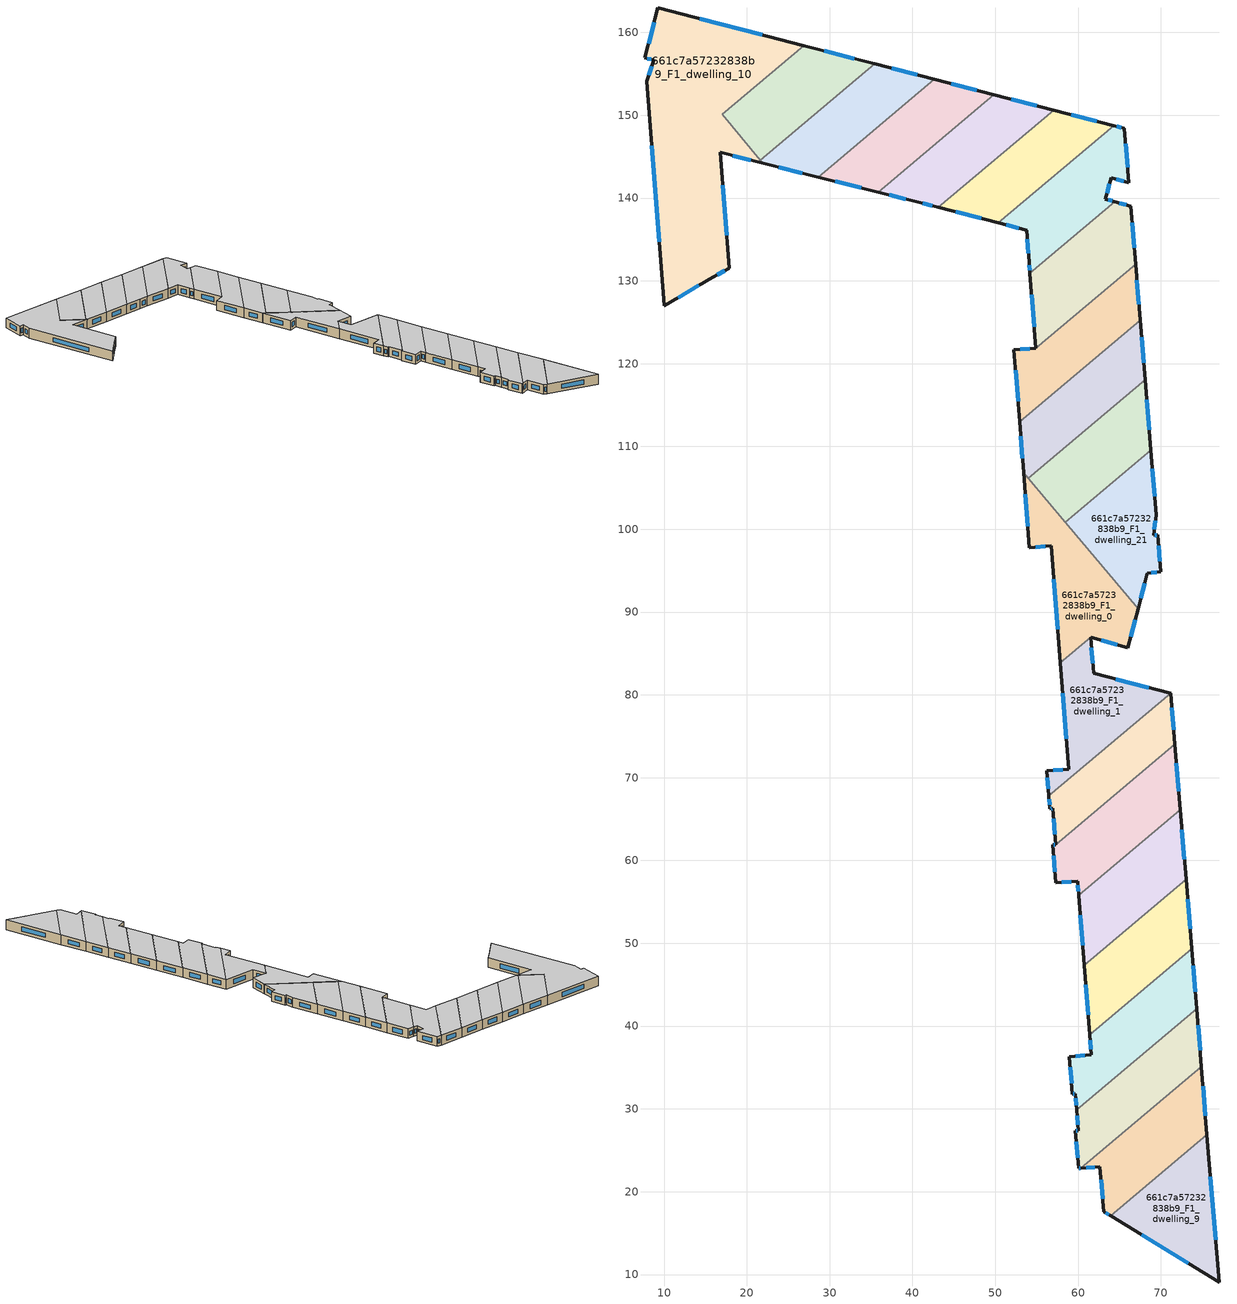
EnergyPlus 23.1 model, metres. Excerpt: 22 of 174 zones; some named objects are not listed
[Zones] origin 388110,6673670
661c7a57232838b9_F1_dwelling_0
 floor to 661c7a57232838b9_F0_dwelling_0 (EU_floor_Construction): 56.77,97.99 54.13,97.79 53.42,106.83 67.24,90.41 66.03,85.7 61.51,86.93 57.88,83.87 z3
 wall outside (EU_wall_Construction): 61.51,86.93 66.03,85.7 67.24,90.41 / 53.42,106.83 54.13,97.79 56.77,97.99 57.88,83.87 z3:6
 wall to 661c7a57232838b9_F1_dwelling_1 (EU_wall_Construction): 57.88,83.87 61.51,86.93 z3:6
 wall to 661c7a57232838b9_F1_dwelling_21 (EU_wall_Construction): 67.24,90.41 58.44,100.86 z3:6
 wall to 661c7a57232838b9_F1_dwelling_19 (EU_wall_Construction): 53.97,106.18 53.42,106.83 z3:6
 wall to 661c7a57232838b9_F1_dwelling_20 (EU_wall_Construction): 58.44,100.86 53.97,106.18 z3:6
 window (EU_Window_Construction): 66.38,87.04 66.9,89.06 / 62.8,86.58 64.74,86.05 / 57.09,93.96 57.56,87.91 / 54.89,97.85 56.02,97.93 / 53.63,104.25 53.93,100.37 z3.86:5.14
 ceiling to 661c7a57232838b9_F2_dwelling_0 (EU_floor_Construction): 66.03,85.7 67.24,90.41 53.42,106.83 54.13,97.79 56.77,97.99 57.88,83.87 61.51,86.93 z6
661c7a57232838b9_F1_dwelling_1
 floor to 661c7a57232838b9_F0_dwelling_1 (EU_floor_Construction): 71.18,80.21 56.48,67.83 56.24,70.83 58.88,71.03 57.88,83.87 61.51,86.93 61.87,82.6 z3
 wall outside (EU_wall_Construction): 57.88,83.87 58.88,71.03 56.24,70.83 56.48,67.83 / 71.18,80.21 61.87,82.6 61.51,86.93 z3:6
 wall to 661c7a57232838b9_F1_dwelling_2 (EU_wall_Construction): 56.48,67.83 71.18,80.21 z3:6
 window (EU_Window_Construction): 58.13,70.97 57,70.89 / 58.17,80.2 58.6,74.7 / 61.77,83.84 61.62,85.69 / 68.52,80.89 64.53,81.92 / 56.31,69.97 56.41,68.69 z3.86:5.14
 ceiling to 661c7a57232838b9_F2_dwelling_1 (EU_floor_Construction): 71.18,80.21 61.87,82.6 61.51,86.93 57.88,83.87 58.88,71.03 56.24,70.83 56.48,67.83 z6
661c7a57232838b9_F1_dwelling_10
 floor to 661c7a57232838b9_F0_dwelling_10 (EU_floor_Construction): 26.88,158.41 17,150.09 21.96,144.21 16.8,145.5 17.89,131.55 15.88,130.43 10.03,126.97 7.91,154.09 8.76,156.66 7.69,156.93 9.24,162.95 z3
 wall outside (EU_wall_Construction): 26.88,158.41 9.24,162.95 7.69,156.93 8.76,156.66 7.91,154.09 10.03,126.97 15.88,130.43 17.89,131.55 16.8,145.5 21.96,144.21 z3:6
 wall to 661c7a57232838b9_F1_dwelling_11 (EU_wall_Construction): 21.63,144.6 17,150.09 26.88,158.41 z3:6
 wall to 661c7a57232838b9_F1_dwelling_12 (EU_wall_Construction): 21.96,144.21 21.63,144.6 z3:6
 window (EU_Window_Construction): 8.52,155.92 8.15,154.82 / 8,156.85 8.45,156.74 / 8.8,161.23 8.14,158.65 / 21.84,159.71 14.28,161.65 / 18.28,145.14 20.48,144.58 / 17.58,135.54 17.12,141.52 / 16.45,130.75 17.32,131.23 / 11.7,127.96 14.2,129.44 / 8.52,146.34 9.42,134.72 z3.86:5.14
 ceiling to 661c7a57232838b9_F2_dwelling_10 (EU_floor_Construction): 17.89,131.55 16.8,145.5 21.96,144.21 17,150.09 26.88,158.41 9.24,162.95 7.69,156.93 8.76,156.66 7.91,154.09 10.03,126.97 15.88,130.43 z6
661c7a57232838b9_F1_dwelling_11
 floor to 661c7a57232838b9_F0_dwelling_11 (EU_floor_Construction): 35.42,156.2 21.63,144.6 17,150.09 26.88,158.41 z3
 wall outside (EU_wall_Construction): 35.42,156.2 26.88,158.41 z3:6
 wall to 661c7a57232838b9_F1_dwelling_12 (EU_wall_Construction): 21.63,144.6 35.42,156.2 z3:6
 window (EU_Window_Construction): 32.98,156.83 29.32,157.78 z3.86:5.14
 ceiling to 661c7a57232838b9_F2_dwelling_11 (EU_floor_Construction): 35.42,156.2 26.88,158.41 17,150.09 21.63,144.6 z6
661c7a57232838b9_F1_dwelling_12
 floor to 661c7a57232838b9_F0_dwelling_12 (EU_floor_Construction): 42.62,154.35 28.6,142.54 21.96,144.21 21.63,144.6 35.42,156.2 z3
 wall outside (EU_wall_Construction): 42.62,154.35 35.42,156.2 / 21.96,144.21 28.6,142.54 z3:6
 wall to 661c7a57232838b9_F1_dwelling_13 (EU_wall_Construction): 28.6,142.54 42.62,154.35 z3:6
 window (EU_Window_Construction): 40.57,154.88 37.48,155.67 / 23.85,143.73 26.7,143.02 z3.86:5.14
 ceiling to 661c7a57232838b9_F2_dwelling_12 (EU_floor_Construction): 42.62,154.35 35.42,156.2 21.63,144.6 21.96,144.21 28.6,142.54 z6
661c7a57232838b9_F1_dwelling_13
 floor to 661c7a57232838b9_F0_dwelling_13 (EU_floor_Construction): 49.84,152.49 35.86,140.72 28.6,142.54 42.62,154.35 z3
 wall outside (EU_wall_Construction): 28.6,142.54 35.86,140.72 / 49.84,152.49 42.62,154.35 z3:6
 wall to 661c7a57232838b9_F1_dwelling_14 (EU_wall_Construction): 35.86,140.72 49.84,152.49 z3:6
 window (EU_Window_Construction): 30.68,142.02 33.79,141.24 / 47.78,153.02 44.69,153.82 z3.86:5.14
 ceiling to 661c7a57232838b9_F2_dwelling_13 (EU_floor_Construction): 49.84,152.49 42.62,154.35 28.6,142.54 35.86,140.72 z6
661c7a57232838b9_F1_dwelling_14
 floor to 661c7a57232838b9_F0_dwelling_14 (EU_floor_Construction): 57.08,150.62 43.13,138.87 40.51,139.55 35.86,140.72 49.84,152.49 z3
 wall outside (EU_wall_Construction): 57.08,150.62 49.84,152.49 / 35.86,140.72 40.51,139.55 43.13,138.87 z3:6
 wall to 661c7a57232838b9_F1_dwelling_15 (EU_wall_Construction): 43.13,138.87 57.08,150.62 z3:6
 window (EU_Window_Construction): 55.02,151.15 51.91,151.95 / 41.26,139.36 42.38,139.07 / 37.19,140.38 39.19,139.88 z3.86:5.14
 ceiling to 661c7a57232838b9_F2_dwelling_14 (EU_floor_Construction): 57.08,150.62 49.84,152.49 35.86,140.72 40.51,139.55 43.13,138.87 z6
661c7a57232838b9_F1_dwelling_15
 floor to 661c7a57232838b9_F0_dwelling_15 (EU_floor_Construction): 64.33,148.75 50.38,137.01 43.13,138.87 57.08,150.62 z3
 wall outside (EU_wall_Construction): 43.13,138.87 50.38,137.01 / 64.33,148.75 57.08,150.62 z3:6
 wall to 661c7a57232838b9_F1_dwelling_16 (EU_wall_Construction): 50.38,137.01 64.33,148.75 z3:6
 window (EU_Window_Construction): 45.2,138.34 48.31,137.54 / 62.26,149.28 59.15,150.08 z3.86:5.14
 ceiling to 661c7a57232838b9_F2_dwelling_15 (EU_floor_Construction): 64.33,148.75 57.08,150.62 43.13,138.87 50.38,137.01 z6
661c7a57232838b9_F1_dwelling_16
 floor to 661c7a57232838b9_F0_dwelling_16 (EU_floor_Construction): 65.6,148.42 66.14,141.86 63.98,142.44 63.3,139.88 64.44,139.56 54.19,130.93 54.09,132.26 53.79,136.13 50.38,137.01 64.33,148.75 z3
 wall outside (EU_wall_Construction): 64.44,139.56 63.3,139.88 63.98,142.44 66.14,141.86 65.6,148.42 64.33,148.75 / 50.38,137.01 53.79,136.13 54.09,132.26 54.19,130.93 z3:6
 wall to 661c7a57232838b9_F1_dwelling_17 (EU_wall_Construction): 54.19,130.93 64.44,139.56 z3:6
 window (EU_Window_Construction): 64.12,139.65 63.63,139.79 / 54.11,131.88 54.16,131.31 / 53.87,135.02 54,133.36 / 51.35,136.76 52.81,136.38 / 65.24,148.52 64.69,148.66 / 65.98,143.74 65.75,146.55 / 64.6,142.27 65.52,142.03 / 63.49,140.61 63.79,141.71 z3.86:5.14
 ceiling to 661c7a57232838b9_F2_dwelling_16 (EU_floor_Construction): 64.44,139.56 63.3,139.88 63.98,142.44 66.14,141.86 65.6,148.42 64.33,148.75 50.38,137.01 53.79,136.13 54.09,132.26 54.19,130.93 z6
661c7a57232838b9_F1_dwelling_17
 floor to 661c7a57232838b9_F0_dwelling_17 (EU_floor_Construction): 66.37,139.01 66.94,132.01 54.9,121.88 54.19,130.93 64.44,139.56 z3
 wall outside (EU_wall_Construction): 54.19,130.93 54.9,121.88 / 66.94,132.01 66.37,139.01 64.44,139.56 z3:6
 wall to 661c7a57232838b9_F1_dwelling_18 (EU_wall_Construction): 54.9,121.88 66.94,132.01 z3:6
 window (EU_Window_Construction): 54.39,128.34 54.7,124.46 / 65.82,139.17 64.99,139.4 / 66.78,134.01 66.53,137.01 z3.86:5.14
 ceiling to 661c7a57232838b9_F2_dwelling_17 (EU_floor_Construction): 66.94,132.01 66.37,139.01 64.44,139.56 54.19,130.93 54.9,121.88 z6
661c7a57232838b9_F1_dwelling_18
 floor to 661c7a57232838b9_F0_dwelling_18 (EU_floor_Construction): 66.94,132.01 67.5,125.22 52.94,112.97 52.26,121.67 54.9,121.88 z3
 wall outside (EU_wall_Construction): 54.9,121.88 52.26,121.67 52.94,112.97 / 67.5,125.22 66.94,132.01 z3:6
 wall to 661c7a57232838b9_F1_dwelling_19 (EU_wall_Construction): 52.94,112.97 67.5,125.22 z3:6
 window (EU_Window_Construction): 52.46,119.18 52.75,115.45 / 54.15,121.82 53.02,121.73 / 67.34,127.16 67.1,130.07 z3.86:5.14
 ceiling to 661c7a57232838b9_F2_dwelling_18 (EU_floor_Construction): 67.5,125.22 66.94,132.01 54.9,121.88 52.26,121.67 52.94,112.97 z6
661c7a57232838b9_F1_dwelling_19
 floor to 661c7a57232838b9_F0_dwelling_19 (EU_floor_Construction): 67.5,125.22 68.09,118.07 53.97,106.18 53.42,106.83 52.94,112.97 z3
 wall outside (EU_wall_Construction): 52.94,112.97 53.42,106.83 / 68.09,118.07 67.5,125.22 z3:6
 wall to 661c7a57232838b9_F1_dwelling_20 (EU_wall_Construction): 53.97,106.18 68.09,118.07 z3:6
 window (EU_Window_Construction): 53.08,111.21 53.29,108.58 / 67.92,120.11 67.67,123.18 z3.86:5.14
 ceiling to 661c7a57232838b9_F2_dwelling_19 (EU_floor_Construction): 68.09,118.07 67.5,125.22 52.94,112.97 53.42,106.83 53.97,106.18 z6
661c7a57232838b9_F1_dwelling_2
 floor to 661c7a57232838b9_F0_dwelling_2 (EU_floor_Construction): 71.19,80.2 71.7,74.03 57.29,61.9 56.95,66.29 56.6,66.26 56.48,67.83 71.18,80.21 z3
 wall outside (EU_wall_Construction): 56.48,67.83 56.6,66.26 56.95,66.29 57.29,61.9 / 71.7,74.03 71.19,80.2 71.18,80.21 z3:6
 wall to 661c7a57232838b9_F1_dwelling_3 (EU_wall_Construction): 57.29,61.9 71.7,74.03 z3:6
 window (EU_Window_Construction): 57.05,65.04 57.19,63.15 / 56.7,66.27 56.85,66.28 / 56.51,67.38 56.56,66.71 / 71.56,75.79 71.34,78.44 z3.86:5.14
 ceiling to 661c7a57232838b9_F2_dwelling_2 (EU_floor_Construction): 71.7,74.03 71.19,80.2 71.18,80.21 56.48,67.83 56.6,66.26 56.95,66.29 57.29,61.9 z6
661c7a57232838b9_F1_dwelling_20
 floor to 661c7a57232838b9_F0_dwelling_20 (EU_floor_Construction): 68.09,118.07 68.79,109.57 58.44,100.86 53.97,106.18 z3
 wall outside (EU_wall_Construction): 68.79,109.57 68.09,118.07 z3:6
 wall to 661c7a57232838b9_F1_dwelling_21 (EU_wall_Construction): 58.44,100.86 68.79,109.57 z3:6
 window (EU_Window_Construction): 68.59,112 68.29,115.64 z3.86:5.14
 ceiling to 661c7a57232838b9_F2_dwelling_20 (EU_floor_Construction): 68.79,109.57 68.09,118.07 53.97,106.18 58.44,100.86 z6
661c7a57232838b9_F1_dwelling_21
 floor to 661c7a57232838b9_F0_dwelling_21 (EU_floor_Construction): 68.79,109.57 69.43,101.76 69.12,99.28 69.61,99.31 69.99,94.85 68.35,94.71 67.24,90.41 58.44,100.86 z3
 wall outside (EU_wall_Construction): 67.24,90.41 68.35,94.71 69.99,94.85 69.61,99.31 69.12,99.28 69.43,101.76 68.79,109.57 z3:6
 window (EU_Window_Construction): 69.88,96.13 69.72,98.04 / 68.82,94.75 69.52,94.81 / 67.56,91.64 68.03,93.49 / 69.24,103.99 68.97,107.34 / 69.21,99.99 69.34,101.05 / 69.47,99.3 69.26,99.29 z3.86:5.14
 ceiling to 661c7a57232838b9_F2_dwelling_21 (EU_floor_Construction): 67.24,90.41 68.35,94.71 69.99,94.85 69.61,99.31 69.12,99.28 69.43,101.76 68.79,109.57 58.44,100.86 z6
661c7a57232838b9_F1_dwelling_3
 floor to 661c7a57232838b9_F0_dwelling_3 (EU_floor_Construction): 71.7,74.03 72.35,66.12 60.08,55.79 59.94,57.52 57.3,57.31 56.94,61.87 57.29,61.9 z3
 wall outside (EU_wall_Construction): 57.29,61.9 56.94,61.87 57.3,57.31 59.94,57.52 60.08,55.79 / 72.35,66.12 71.7,74.03 z3:6
 wall to 661c7a57232838b9_F1_dwelling_4 (EU_wall_Construction): 60.08,55.79 72.35,66.12 z3:6
 window (EU_Window_Construction): 59.98,57.02 60.04,56.28 / 58.05,57.37 59.19,57.46 / 57.04,60.57 57.2,58.61 / 57.19,61.89 57.04,61.88 / 72.16,68.38 71.89,71.77 z3.86:5.14
 ceiling to 661c7a57232838b9_F2_dwelling_3 (EU_floor_Construction): 72.35,66.12 71.7,74.03 57.29,61.9 56.94,61.87 57.3,57.31 59.94,57.52 60.08,55.79 z6
661c7a57232838b9_F1_dwelling_4
 floor to 661c7a57232838b9_F0_dwelling_4 (EU_floor_Construction): 72.35,66.12 73.04,57.72 60.74,47.37 60.08,55.79 z3
 wall outside (EU_wall_Construction): 73.04,57.72 72.35,66.12 / 60.08,55.79 60.74,47.37 z3:6
 wall to 661c7a57232838b9_F1_dwelling_5 (EU_wall_Construction): 60.74,47.37 73.04,57.72 z3:6
 window (EU_Window_Construction): 72.84,60.12 72.55,63.72 / 60.26,53.38 60.55,49.77 z3.86:5.14
 ceiling to 661c7a57232838b9_F2_dwelling_4 (EU_floor_Construction): 73.04,57.72 72.35,66.12 60.08,55.79 60.74,47.37 z6
661c7a57232838b9_F1_dwelling_5
 floor to 661c7a57232838b9_F0_dwelling_5 (EU_floor_Construction): 73.04,57.72 73.72,49.35 61.39,38.97 60.74,47.37 z3
 wall outside (EU_wall_Construction): 73.72,49.35 73.04,57.72 / 60.74,47.37 61.39,38.97 z3:6
 wall to 661c7a57232838b9_F1_dwelling_6 (EU_wall_Construction): 61.39,38.97 73.72,49.35 z3:6
 window (EU_Window_Construction): 73.53,51.74 73.23,55.33 / 60.92,44.97 61.21,41.37 z3.86:5.14
 ceiling to 661c7a57232838b9_F2_dwelling_5 (EU_floor_Construction): 73.72,49.35 73.04,57.72 60.74,47.37 61.39,38.97 z6
661c7a57232838b9_F1_dwelling_6
 floor to 661c7a57232838b9_F0_dwelling_6 (EU_floor_Construction): 73.72,49.35 74.32,42.09 59.82,29.89 59.66,31.83 59.32,31.8 58.94,36.32 61.58,36.54 61.39,38.97 z3
 wall outside (EU_wall_Construction): 61.39,38.97 61.58,36.54 58.94,36.32 59.32,31.8 59.66,31.83 59.82,29.89 / 74.32,42.09 73.72,49.35 z3:6
 wall to 661c7a57232838b9_F1_dwelling_7 (EU_wall_Construction): 59.82,29.89 74.32,42.09 z3:6
 window (EU_Window_Construction): 59.41,31.81 59.56,31.82 / 59.05,35.03 59.21,33.09 / 60.83,36.47 59.7,36.38 / 61.45,38.27 61.53,37.23 / 74.15,44.16 73.89,47.27 / 59.71,31.27 59.78,30.44 z3.86:5.14
 ceiling to 661c7a57232838b9_F2_dwelling_6 (EU_floor_Construction): 74.32,42.09 73.72,49.35 61.39,38.97 61.58,36.54 58.94,36.32 59.32,31.8 59.66,31.83 59.82,29.89 z6
661c7a57232838b9_F1_dwelling_7
 floor to 661c7a57232838b9_F0_dwelling_7 (EU_floor_Construction): 74.32,42.09 74.9,35.08 60.35,22.83 60.05,22.81 59.68,27.33 60.03,27.36 59.82,29.89 z3
 wall outside (EU_wall_Construction): 59.82,29.89 60.03,27.36 59.68,27.33 60.05,22.81 60.35,22.83 / 74.9,35.08 74.32,42.09 z3:6
 wall to 661c7a57232838b9_F1_dwelling_8 (EU_wall_Construction): 60.35,22.83 74.9,35.08 z3:6
 window (EU_Window_Construction): 59.79,26.04 59.95,24.1 / 59.93,27.35 59.78,27.34 / 59.88,29.17 59.97,28.08 / 74.73,37.08 74.48,40.09 / 60.14,22.81 60.26,22.82 z3.86:5.14
 ceiling to 661c7a57232838b9_F2_dwelling_7 (EU_floor_Construction): 74.9,35.08 74.32,42.09 59.82,29.89 60.03,27.36 59.68,27.33 60.05,22.81 60.35,22.83 z6
661c7a57232838b9_F1_dwelling_8
 floor to 661c7a57232838b9_F0_dwelling_8 (EU_floor_Construction): 74.9,35.08 75.57,26.85 63.95,17.07 63.09,17.59 62.64,23.02 60.35,22.83 z3
 wall outside (EU_wall_Construction): 60.35,22.83 62.64,23.02 63.09,17.59 63.95,17.07 / 75.57,26.85 74.9,35.08 z3:6
 wall to 661c7a57232838b9_F1_dwelling_9 (EU_wall_Construction): 63.95,17.07 75.57,26.85 z3:6
 window (EU_Window_Construction): 62.77,21.47 62.96,19.14 / 61,22.88 61.99,22.97 / 75.38,29.2 75.09,32.73 / 63.33,17.44 63.7,17.22 z3.86:5.14
 ceiling to 661c7a57232838b9_F2_dwelling_8 (EU_floor_Construction): 75.57,26.85 74.9,35.08 60.35,22.83 62.64,23.02 63.09,17.59 63.95,17.07 z6
661c7a57232838b9_F1_dwelling_9
 floor to 661c7a57232838b9_F0_dwelling_9 (EU_floor_Construction): 75.57,26.85 77.03,9.09 63.95,17.07 z3
 wall outside (EU_wall_Construction): 63.95,17.07 77.03,9.09 75.57,26.85 z3:6
 window (EU_Window_Construction): 76.61,14.17 75.99,21.78 / 67.69,14.79 73.29,11.37 z3.86:5.14
 ceiling to 661c7a57232838b9_F2_dwelling_9 (EU_floor_Construction): 77.03,9.09 75.57,26.85 63.95,17.07 z6
[Building]
EU S2 Campaign: North Axis=0; Terrain=City; Solar Distribution=FullExterior
[Site:Location]
Helsinki-Vantaa.AP: Latitude=60.317; Longitude=24.963; Time Zone=2; Elevation=54.6
[SizingPeriod:WeatherFileDays]
AnnualSizingPeriod: Begin Month=1; Begin Day of Month=1; End Month=12; End Day of Month=31; Day of Week for Start Day=Monday; Use Weather File Daylight Saving Period=No; Use Weather File Rain and Snow Indicators=No
[MATERIAL]
EU_InternalMass_Material: Roughness=MediumRough; Thickness=0.1; Conductivity=1; Density=1800; Specific Heat=900; Thermal Absorptance=0.9; Solar Absorptance=0.7; Visible Absorptance=0.7
[MATERIAL:NOMASS] Roughness=MediumRough; Thermal Absorptance=0.9; Solar Absorptance=0.7; Visible Absorptance=0.7
Name | Thermal Resistance
EU_wall_NoMass | 5.91765
EU_floor_NoMass | 6.2875
[WINDOWMATERIAL:SIMPLEGLAZINGSYSTEM]
EU_Window_SimpleGlazing: UFactor=0.994035; Solar Heat Gain Coefficient=0.7; Visible Transmittance=0.7
[CONSTRUCTION]
EU_wall_Construction: EU_wall_NoMass
EU_floor_Construction: EU_floor_NoMass
EU_Window_Construction: EU_Window_SimpleGlazing
EU_InternalMass_Construction: EU_InternalMass_Material
[ZONE] Type=1; Multiplier=1; Ceiling Height=autocalculate; Floor Area=autocalculate; Part of Total Floor Area=Yes
Name | Volume
661c7a57232838b9_F1_dwelling_0 | 372.787
661c7a57232838b9_F1_dwelling_1 | 310.259
661c7a57232838b9_F1_dwelling_10 | 1025.71
661c7a57232838b9_F1_dwelling_11 | 333.494
661c7a57232838b9_F1_dwelling_12 | 333.448
661c7a57232838b9_F1_dwelling_13 | 333.477
661c7a57232838b9_F1_dwelling_14 | 333.467
661c7a57232838b9_F1_dwelling_15 | 333.461
661c7a57232838b9_F1_dwelling_16; 661c7a57232838b9_F1_dwelling_20 | 333.454
661c7a57232838b9_F1_dwelling_17 | 342.512
661c7a57232838b9_F1_dwelling_18 | 324.379
661c7a57232838b9_F1_dwelling_19 | 333.507
661c7a57232838b9_F1_dwelling_2 | 287.609
661c7a57232838b9_F1_dwelling_21 | 333.459
661c7a57232838b9_F1_dwelling_3 | 353.043
661c7a57232838b9_F1_dwelling_4 | 330.923
661c7a57232838b9_F1_dwelling_5 | 330.904
661c7a57232838b9_F1_dwelling_6 | 330.911
661c7a57232838b9_F1_dwelling_7 | 330.955
661c7a57232838b9_F1_dwelling_8 | 330.946
661c7a57232838b9_F1_dwelling_9 | 330.895
[INTERNALMASS] Construction=EU_InternalMass_Construction
Name | Zone or ZoneList | Surface Area
661c7a57232838b9_F1_dwelling_0_EU_InternalMass | 661c7a57232838b9_F1_dwelling_0 | 124.261
661c7a57232838b9_F1_dwelling_1_EU_InternalMass | 661c7a57232838b9_F1_dwelling_1 | 103.426
661c7a57232838b9_F1_dwelling_2_EU_InternalMass | 661c7a57232838b9_F1_dwelling_2 | 95.8591
661c7a57232838b9_F1_dwelling_3_EU_InternalMass | 661c7a57232838b9_F1_dwelling_3 | 117.679
661c7a57232838b9_F1_dwelling_4_EU_InternalMass | 661c7a57232838b9_F1_dwelling_4 | 110.308
661c7a57232838b9_F1_dwelling_5_EU_InternalMass | 661c7a57232838b9_F1_dwelling_5 | 110.301
661c7a57232838b9_F1_dwelling_6_EU_InternalMass | 661c7a57232838b9_F1_dwelling_6 | 110.304
661c7a57232838b9_F1_dwelling_7_EU_InternalMass | 661c7a57232838b9_F1_dwelling_7 | 110.318
661c7a57232838b9_F1_dwelling_8_EU_InternalMass | 661c7a57232838b9_F1_dwelling_8 | 110.316
661c7a57232838b9_F1_dwelling_9_EU_InternalMass | 661c7a57232838b9_F1_dwelling_9 | 110.298
661c7a57232838b9_F1_dwelling_10_EU_InternalMass | 661c7a57232838b9_F1_dwelling_10 | 341.895
661c7a57232838b9_F1_dwelling_11_EU_InternalMass | 661c7a57232838b9_F1_dwelling_11 | 111.165
661c7a57232838b9_F1_dwelling_12_EU_InternalMass | 661c7a57232838b9_F1_dwelling_12 | 111.149
661c7a57232838b9_F1_dwelling_13_EU_InternalMass | 661c7a57232838b9_F1_dwelling_13 | 111.159
661c7a57232838b9_F1_dwelling_14_EU_InternalMass | 661c7a57232838b9_F1_dwelling_14 | 111.156
661c7a57232838b9_F1_dwelling_15_EU_InternalMass | 661c7a57232838b9_F1_dwelling_15 | 111.154
661c7a57232838b9_F1_dwelling_16_EU_InternalMass | 661c7a57232838b9_F1_dwelling_16 | 111.151
661c7a57232838b9_F1_dwelling_17_EU_InternalMass | 661c7a57232838b9_F1_dwelling_17 | 114.171
661c7a57232838b9_F1_dwelling_18_EU_InternalMass | 661c7a57232838b9_F1_dwelling_18 | 108.126
661c7a57232838b9_F1_dwelling_19_EU_InternalMass | 661c7a57232838b9_F1_dwelling_19 | 111.169
661c7a57232838b9_F1_dwelling_20_EU_InternalMass | 661c7a57232838b9_F1_dwelling_20 | 111.151
661c7a57232838b9_F1_dwelling_21_EU_InternalMass | 661c7a57232838b9_F1_dwelling_21 | 111.153
[OTHEREQUIPMENT] Fuel Type=Electricity; Design Level Calculation Method=Watts/Area; Power per Zone Floor Area=1; Fraction Latent=0; Fraction Radiant=0; Fraction Lost=0; Carbon Dioxide Generation Rate=0; EndUse Subcategory=EU_Step8_InternalGains
Name | Zone or ZoneList or Space or SpaceList | Schedule
EU_Step8_InternalGain_661c7a57232838b9_F1_dwelling_0_f000 | 661c7a57232838b9_F1_dwelling_0 | EU_Step8_GainSchedule_661c7a57232838b9_F1_dwelling_0_f000
EU_Step8_InternalGain_661c7a57232838b9_F1_dwelling_1_f000 | 661c7a57232838b9_F1_dwelling_1 | EU_Step8_GainSchedule_661c7a57232838b9_F1_dwelling_1_f000
EU_Step8_InternalGain_661c7a57232838b9_F1_dwelling_2_f000 | 661c7a57232838b9_F1_dwelling_2 | EU_Step8_GainSchedule_661c7a57232838b9_F1_dwelling_2_f000
EU_Step8_InternalGain_661c7a57232838b9_F1_dwelling_3_f000 | 661c7a57232838b9_F1_dwelling_3 | EU_Step8_GainSchedule_661c7a57232838b9_F1_dwelling_3_f000
EU_Step8_InternalGain_661c7a57232838b9_F1_dwelling_4_f000 | 661c7a57232838b9_F1_dwelling_4 | EU_Step8_GainSchedule_661c7a57232838b9_F1_dwelling_4_f000
EU_Step8_InternalGain_661c7a57232838b9_F1_dwelling_5_f000 | 661c7a57232838b9_F1_dwelling_5 | EU_Step8_GainSchedule_661c7a57232838b9_F1_dwelling_5_f000
EU_Step8_InternalGain_661c7a57232838b9_F1_dwelling_6_f000 | 661c7a57232838b9_F1_dwelling_6 | EU_Step8_GainSchedule_661c7a57232838b9_F1_dwelling_6_f000
EU_Step8_InternalGain_661c7a57232838b9_F1_dwelling_7_f000 | 661c7a57232838b9_F1_dwelling_7 | EU_Step8_GainSchedule_661c7a57232838b9_F1_dwelling_7_f000
EU_Step8_InternalGain_661c7a57232838b9_F1_dwelling_8_f000 | 661c7a57232838b9_F1_dwelling_8 | EU_Step8_GainSchedule_661c7a57232838b9_F1_dwelling_8_f000
EU_Step8_InternalGain_661c7a57232838b9_F1_dwelling_9_f000 | 661c7a57232838b9_F1_dwelling_9 | EU_Step8_GainSchedule_661c7a57232838b9_F1_dwelling_9_f000
EU_Step8_InternalGain_661c7a57232838b9_F1_dwelling_10_f000 | 661c7a57232838b9_F1_dwelling_10 | EU_Step8_GainSchedule_661c7a57232838b9_F1_dwelling_10_f000
EU_Step8_InternalGain_661c7a57232838b9_F1_dwelling_11_f000 | 661c7a57232838b9_F1_dwelling_11 | EU_Step8_GainSchedule_661c7a57232838b9_F1_dwelling_11_f000
EU_Step8_InternalGain_661c7a57232838b9_F1_dwelling_12_f000 | 661c7a57232838b9_F1_dwelling_12 | EU_Step8_GainSchedule_661c7a57232838b9_F1_dwelling_12_f000
EU_Step8_InternalGain_661c7a57232838b9_F1_dwelling_13_f000 | 661c7a57232838b9_F1_dwelling_13 | EU_Step8_GainSchedule_661c7a57232838b9_F1_dwelling_13_f000
EU_Step8_InternalGain_661c7a57232838b9_F1_dwelling_14_f000 | 661c7a57232838b9_F1_dwelling_14 | EU_Step8_GainSchedule_661c7a57232838b9_F1_dwelling_14_f000
EU_Step8_InternalGain_661c7a57232838b9_F1_dwelling_15_f000 | 661c7a57232838b9_F1_dwelling_15 | EU_Step8_GainSchedule_661c7a57232838b9_F1_dwelling_15_f000
EU_Step8_InternalGain_661c7a57232838b9_F1_dwelling_16_f000 | 661c7a57232838b9_F1_dwelling_16 | EU_Step8_GainSchedule_661c7a57232838b9_F1_dwelling_16_f000
EU_Step8_InternalGain_661c7a57232838b9_F1_dwelling_17_f000 | 661c7a57232838b9_F1_dwelling_17 | EU_Step8_GainSchedule_661c7a57232838b9_F1_dwelling_17_f000
EU_Step8_InternalGain_661c7a57232838b9_F1_dwelling_18_f000 | 661c7a57232838b9_F1_dwelling_18 | EU_Step8_GainSchedule_661c7a57232838b9_F1_dwelling_18_f000
EU_Step8_InternalGain_661c7a57232838b9_F1_dwelling_19_f000 | 661c7a57232838b9_F1_dwelling_19 | EU_Step8_GainSchedule_661c7a57232838b9_F1_dwelling_19_f000
EU_Step8_InternalGain_661c7a57232838b9_F1_dwelling_20_f000 | 661c7a57232838b9_F1_dwelling_20 | EU_Step8_GainSchedule_661c7a57232838b9_F1_dwelling_20_f000
EU_Step8_InternalGain_661c7a57232838b9_F1_dwelling_21_f000 | 661c7a57232838b9_F1_dwelling_21 | EU_Step8_GainSchedule_661c7a57232838b9_F1_dwelling_21_f000
[ZONEVENTILATION:DESIGNFLOWRATE] Schedule=EU_AlwaysOn; Design Flow Rate Calculation Method=AirChanges/Hour; Air Changes per Hour=0.596421; Ventilation Type=Natural; Fan Pressure Rise=0; Fan Total Efficiency=1; Constant Term Coefficient=1; Temperature Term Coefficient=0; Velocity Term Coefficient=0; Velocity Squared Term Coefficient=0; Minimum Indoor Temperature=-100; Maximum Indoor Temperature=100; Delta Temperature=-100; Minimum Outdoor Temperature=-100; Maximum Outdoor Temperature=100; Maximum Wind Speed=40
Name | Zone or ZoneList or Space or SpaceList
EU_ConstantAir_661c7a57232838b9_F1_dwelling_0 | 661c7a57232838b9_F1_dwelling_0
EU_ConstantAir_661c7a57232838b9_F1_dwelling_1 | 661c7a57232838b9_F1_dwelling_1
EU_ConstantAir_661c7a57232838b9_F1_dwelling_2 | 661c7a57232838b9_F1_dwelling_2
EU_ConstantAir_661c7a57232838b9_F1_dwelling_3 | 661c7a57232838b9_F1_dwelling_3
EU_ConstantAir_661c7a57232838b9_F1_dwelling_4 | 661c7a57232838b9_F1_dwelling_4
EU_ConstantAir_661c7a57232838b9_F1_dwelling_5 | 661c7a57232838b9_F1_dwelling_5
EU_ConstantAir_661c7a57232838b9_F1_dwelling_6 | 661c7a57232838b9_F1_dwelling_6
EU_ConstantAir_661c7a57232838b9_F1_dwelling_7 | 661c7a57232838b9_F1_dwelling_7
EU_ConstantAir_661c7a57232838b9_F1_dwelling_8 | 661c7a57232838b9_F1_dwelling_8
EU_ConstantAir_661c7a57232838b9_F1_dwelling_9 | 661c7a57232838b9_F1_dwelling_9
EU_ConstantAir_661c7a57232838b9_F1_dwelling_10 | 661c7a57232838b9_F1_dwelling_10
EU_ConstantAir_661c7a57232838b9_F1_dwelling_11 | 661c7a57232838b9_F1_dwelling_11
EU_ConstantAir_661c7a57232838b9_F1_dwelling_12 | 661c7a57232838b9_F1_dwelling_12
EU_ConstantAir_661c7a57232838b9_F1_dwelling_13 | 661c7a57232838b9_F1_dwelling_13
EU_ConstantAir_661c7a57232838b9_F1_dwelling_14 | 661c7a57232838b9_F1_dwelling_14
EU_ConstantAir_661c7a57232838b9_F1_dwelling_15 | 661c7a57232838b9_F1_dwelling_15
EU_ConstantAir_661c7a57232838b9_F1_dwelling_16 | 661c7a57232838b9_F1_dwelling_16
EU_ConstantAir_661c7a57232838b9_F1_dwelling_17 | 661c7a57232838b9_F1_dwelling_17
EU_ConstantAir_661c7a57232838b9_F1_dwelling_18 | 661c7a57232838b9_F1_dwelling_18
EU_ConstantAir_661c7a57232838b9_F1_dwelling_19 | 661c7a57232838b9_F1_dwelling_19
EU_ConstantAir_661c7a57232838b9_F1_dwelling_20 | 661c7a57232838b9_F1_dwelling_20
EU_ConstantAir_661c7a57232838b9_F1_dwelling_21 | 661c7a57232838b9_F1_dwelling_21
[HVACTEMPLATE:ZONE:IDEALLOADSAIRSYSTEM] System Availability Schedule=EU_AlwaysOn; Maximum Heating Supply Air Temperature=50; Minimum Cooling Supply Air Temperature=13; Maximum Heating Supply Air Humidity Ratio=0.0156; Minimum Cooling Supply Air Humidity Ratio=0.0077; Heating Limit=NoLimit; Cooling Limit=NoLimit; Heating Availability Schedule=EU_AlwaysOn; Cooling Availability Schedule=EU_CoolingOff; Dehumidification Control Type=ConstantSensibleHeatRatio; Cooling Sensible Heat Ratio=0.7; Dehumidification Setpoint=60; Humidification Control Type=None; Humidification Setpoint=30; Outdoor Air Method=None; Outdoor Air Flow Rate per Person=0.00944; Outdoor Air Flow Rate per Zone Floor Area=0; Outdoor Air Flow Rate per Zone=0; Demand Controlled Ventilation Type=None; Outdoor Air Economizer Type=NoEconomizer; Heat Recovery Type=None; Sensible Heat Recovery Effectiveness=0.7; Latent Heat Recovery Effectiveness=0.65
Name | Template Thermostat
661c7a57232838b9_F1_dwelling_0 | EU_HeatOnly_661c7a57232838b9_F1_dwelling_0
661c7a57232838b9_F1_dwelling_1 | EU_HeatOnly_661c7a57232838b9_F1_dwelling_1
661c7a57232838b9_F1_dwelling_2 | EU_HeatOnly_661c7a57232838b9_F1_dwelling_2
661c7a57232838b9_F1_dwelling_3 | EU_HeatOnly_661c7a57232838b9_F1_dwelling_3
661c7a57232838b9_F1_dwelling_4 | EU_HeatOnly_661c7a57232838b9_F1_dwelling_4
661c7a57232838b9_F1_dwelling_5 | EU_HeatOnly_661c7a57232838b9_F1_dwelling_5
661c7a57232838b9_F1_dwelling_6 | EU_HeatOnly_661c7a57232838b9_F1_dwelling_6
661c7a57232838b9_F1_dwelling_7 | EU_HeatOnly_661c7a57232838b9_F1_dwelling_7
661c7a57232838b9_F1_dwelling_8 | EU_HeatOnly_661c7a57232838b9_F1_dwelling_8
661c7a57232838b9_F1_dwelling_9 | EU_HeatOnly_661c7a57232838b9_F1_dwelling_9
661c7a57232838b9_F1_dwelling_10 | EU_HeatOnly_661c7a57232838b9_F1_dwelling_10
661c7a57232838b9_F1_dwelling_11 | EU_HeatOnly_661c7a57232838b9_F1_dwelling_11
661c7a57232838b9_F1_dwelling_12 | EU_HeatOnly_661c7a57232838b9_F1_dwelling_12
661c7a57232838b9_F1_dwelling_13 | EU_HeatOnly_661c7a57232838b9_F1_dwelling_13
661c7a57232838b9_F1_dwelling_14 | EU_HeatOnly_661c7a57232838b9_F1_dwelling_14
661c7a57232838b9_F1_dwelling_15 | EU_HeatOnly_661c7a57232838b9_F1_dwelling_15
661c7a57232838b9_F1_dwelling_16 | EU_HeatOnly_661c7a57232838b9_F1_dwelling_16
661c7a57232838b9_F1_dwelling_17 | EU_HeatOnly_661c7a57232838b9_F1_dwelling_17
661c7a57232838b9_F1_dwelling_18 | EU_HeatOnly_661c7a57232838b9_F1_dwelling_18
661c7a57232838b9_F1_dwelling_19 | EU_HeatOnly_661c7a57232838b9_F1_dwelling_19
661c7a57232838b9_F1_dwelling_20 | EU_HeatOnly_661c7a57232838b9_F1_dwelling_20
661c7a57232838b9_F1_dwelling_21 | EU_HeatOnly_661c7a57232838b9_F1_dwelling_21
[SIZING:ZONE] Zone Cooling Design Supply Air Temperature Input Method=SupplyAirTemperature; Zone Cooling Design Supply Air Temperature=13; Zone Heating Design Supply Air Temperature Input Method=SupplyAirTemperature; Zone Heating Design Supply Air Temperature=50; Zone Cooling Design Supply Air Humidity Ratio=0.008; Zone Heating Design Supply Air Humidity Ratio=0.008; Cooling Design Air Flow Method=DesignDay; Cooling Design Air Flow Rate=0; Cooling Minimum Air Flow per Zone Floor Area=0.000762; Cooling Minimum Air Flow=0; Cooling Minimum Air Flow Fraction=0.2; Heating Design Air Flow Method=DesignDay; Heating Design Air Flow Rate=0; Heating Maximum Air Flow per Zone Floor Area=0.002032; Heating Maximum Air Flow=0.141576; Heating Maximum Air Flow Fraction=0.3; Account for Dedicated Outdoor Air System=No; Dedicated Outdoor Air System Control Strategy=NeutralSupplyAir; Dedicated Outdoor Air Low Setpoint Temperature for Design=autosize; Dedicated Outdoor Air High Setpoint Temperature for Design=autosize; Zone Load Sizing Method=Sensible Load Only No Latent Load; Zone Latent Cooling Design Supply Air Humidity Ratio Input Method=HumidityRatioDifference; Zone Cooling Design Supply Air Humidity Ratio Difference=0.005; Zone Latent Heating Design Supply Air Humidity Ratio Input Method=HumidityRatioDifference; Zone Humidification Design Supply Air Humidity Ratio Difference=0.005
661c7a57232838b9_F1_dwelling_0; 661c7a57232838b9_F1_dwelling_1; 661c7a57232838b9_F1_dwelling_2; 661c7a57232838b9_F1_dwelling_3; 661c7a57232838b9_F1_dwelling_4; 661c7a57232838b9_F1_dwelling_5; 661c7a57232838b9_F1_dwelling_6; 661c7a57232838b9_F1_dwelling_7; 661c7a57232838b9_F1_dwelling_8; 661c7a57232838b9_F1_dwelling_9; 661c7a57232838b9_F1_dwelling_10; 661c7a57232838b9_F1_dwelling_11; 661c7a57232838b9_F1_dwelling_12; 661c7a57232838b9_F1_dwelling_13; 661c7a57232838b9_F1_dwelling_14; 661c7a57232838b9_F1_dwelling_15; 661c7a57232838b9_F1_dwelling_16; 661c7a57232838b9_F1_dwelling_17; 661c7a57232838b9_F1_dwelling_18; 661c7a57232838b9_F1_dwelling_19; 661c7a57232838b9_F1_dwelling_20; 661c7a57232838b9_F1_dwelling_21
[SCHEDULE:CONSTANT]
Name | Hourly Value
EU_AlwaysOn | 1
EU_CoolingOff | 0
[SCHEDULE:FILE] Column Number=1; Rows to Skip at Top=0; Number of Hours of Data=8760; Column Separator=Comma; Interpolate to Timestep=No; Minutes per Item=60; Adjust Schedule for Daylight Savings=Yes
Name | File
EU_Step8_GainSchedule_661c7a57232838b9_F1_dwelling_0_f000 | ../../schedules/661c7a57232838b9/661c7a57232838b9_F1_dwelling_0_f000_gain.csv
EU_Step8_GainSchedule_661c7a57232838b9_F1_dwelling_1_f000 | ../../schedules/661c7a57232838b9/661c7a57232838b9_F1_dwelling_1_f000_gain.csv
EU_Step8_GainSchedule_661c7a57232838b9_F1_dwelling_2_f000 | ../../schedules/661c7a57232838b9/661c7a57232838b9_F1_dwelling_2_f000_gain.csv
EU_Step8_GainSchedule_661c7a57232838b9_F1_dwelling_3_f000 | ../../schedules/661c7a57232838b9/661c7a57232838b9_F1_dwelling_3_f000_gain.csv
EU_Step8_GainSchedule_661c7a57232838b9_F1_dwelling_4_f000 | ../../schedules/661c7a57232838b9/661c7a57232838b9_F1_dwelling_4_f000_gain.csv
EU_Step8_GainSchedule_661c7a57232838b9_F1_dwelling_5_f000 | ../../schedules/661c7a57232838b9/661c7a57232838b9_F1_dwelling_5_f000_gain.csv
EU_Step8_GainSchedule_661c7a57232838b9_F1_dwelling_6_f000 | ../../schedules/661c7a57232838b9/661c7a57232838b9_F1_dwelling_6_f000_gain.csv
EU_Step8_GainSchedule_661c7a57232838b9_F1_dwelling_7_f000 | ../../schedules/661c7a57232838b9/661c7a57232838b9_F1_dwelling_7_f000_gain.csv
EU_Step8_GainSchedule_661c7a57232838b9_F1_dwelling_8_f000 | ../../schedules/661c7a57232838b9/661c7a57232838b9_F1_dwelling_8_f000_gain.csv
EU_Step8_GainSchedule_661c7a57232838b9_F1_dwelling_9_f000 | ../../schedules/661c7a57232838b9/661c7a57232838b9_F1_dwelling_9_f000_gain.csv
EU_Step8_GainSchedule_661c7a57232838b9_F1_dwelling_10_f000 | ../../schedules/661c7a57232838b9/661c7a57232838b9_F1_dwelling_10_f000_gain.csv
EU_Step8_GainSchedule_661c7a57232838b9_F1_dwelling_11_f000 | ../../schedules/661c7a57232838b9/661c7a57232838b9_F1_dwelling_11_f000_gain.csv
EU_Step8_GainSchedule_661c7a57232838b9_F1_dwelling_12_f000 | ../../schedules/661c7a57232838b9/661c7a57232838b9_F1_dwelling_12_f000_gain.csv
EU_Step8_GainSchedule_661c7a57232838b9_F1_dwelling_13_f000 | ../../schedules/661c7a57232838b9/661c7a57232838b9_F1_dwelling_13_f000_gain.csv
EU_Step8_GainSchedule_661c7a57232838b9_F1_dwelling_14_f000 | ../../schedules/661c7a57232838b9/661c7a57232838b9_F1_dwelling_14_f000_gain.csv
EU_Step8_GainSchedule_661c7a57232838b9_F1_dwelling_15_f000 | ../../schedules/661c7a57232838b9/661c7a57232838b9_F1_dwelling_15_f000_gain.csv
EU_Step8_GainSchedule_661c7a57232838b9_F1_dwelling_16_f000 | ../../schedules/661c7a57232838b9/661c7a57232838b9_F1_dwelling_16_f000_gain.csv
EU_Step8_GainSchedule_661c7a57232838b9_F1_dwelling_17_f000 | ../../schedules/661c7a57232838b9/661c7a57232838b9_F1_dwelling_17_f000_gain.csv
EU_Step8_GainSchedule_661c7a57232838b9_F1_dwelling_18_f000 | ../../schedules/661c7a57232838b9/661c7a57232838b9_F1_dwelling_18_f000_gain.csv
EU_Step8_GainSchedule_661c7a57232838b9_F1_dwelling_19_f000 | ../../schedules/661c7a57232838b9/661c7a57232838b9_F1_dwelling_19_f000_gain.csv
EU_Step8_GainSchedule_661c7a57232838b9_F1_dwelling_20_f000 | ../../schedules/661c7a57232838b9/661c7a57232838b9_F1_dwelling_20_f000_gain.csv
EU_Step8_GainSchedule_661c7a57232838b9_F1_dwelling_21_f000 | ../../schedules/661c7a57232838b9/661c7a57232838b9_F1_dwelling_21_f000_gain.csv
